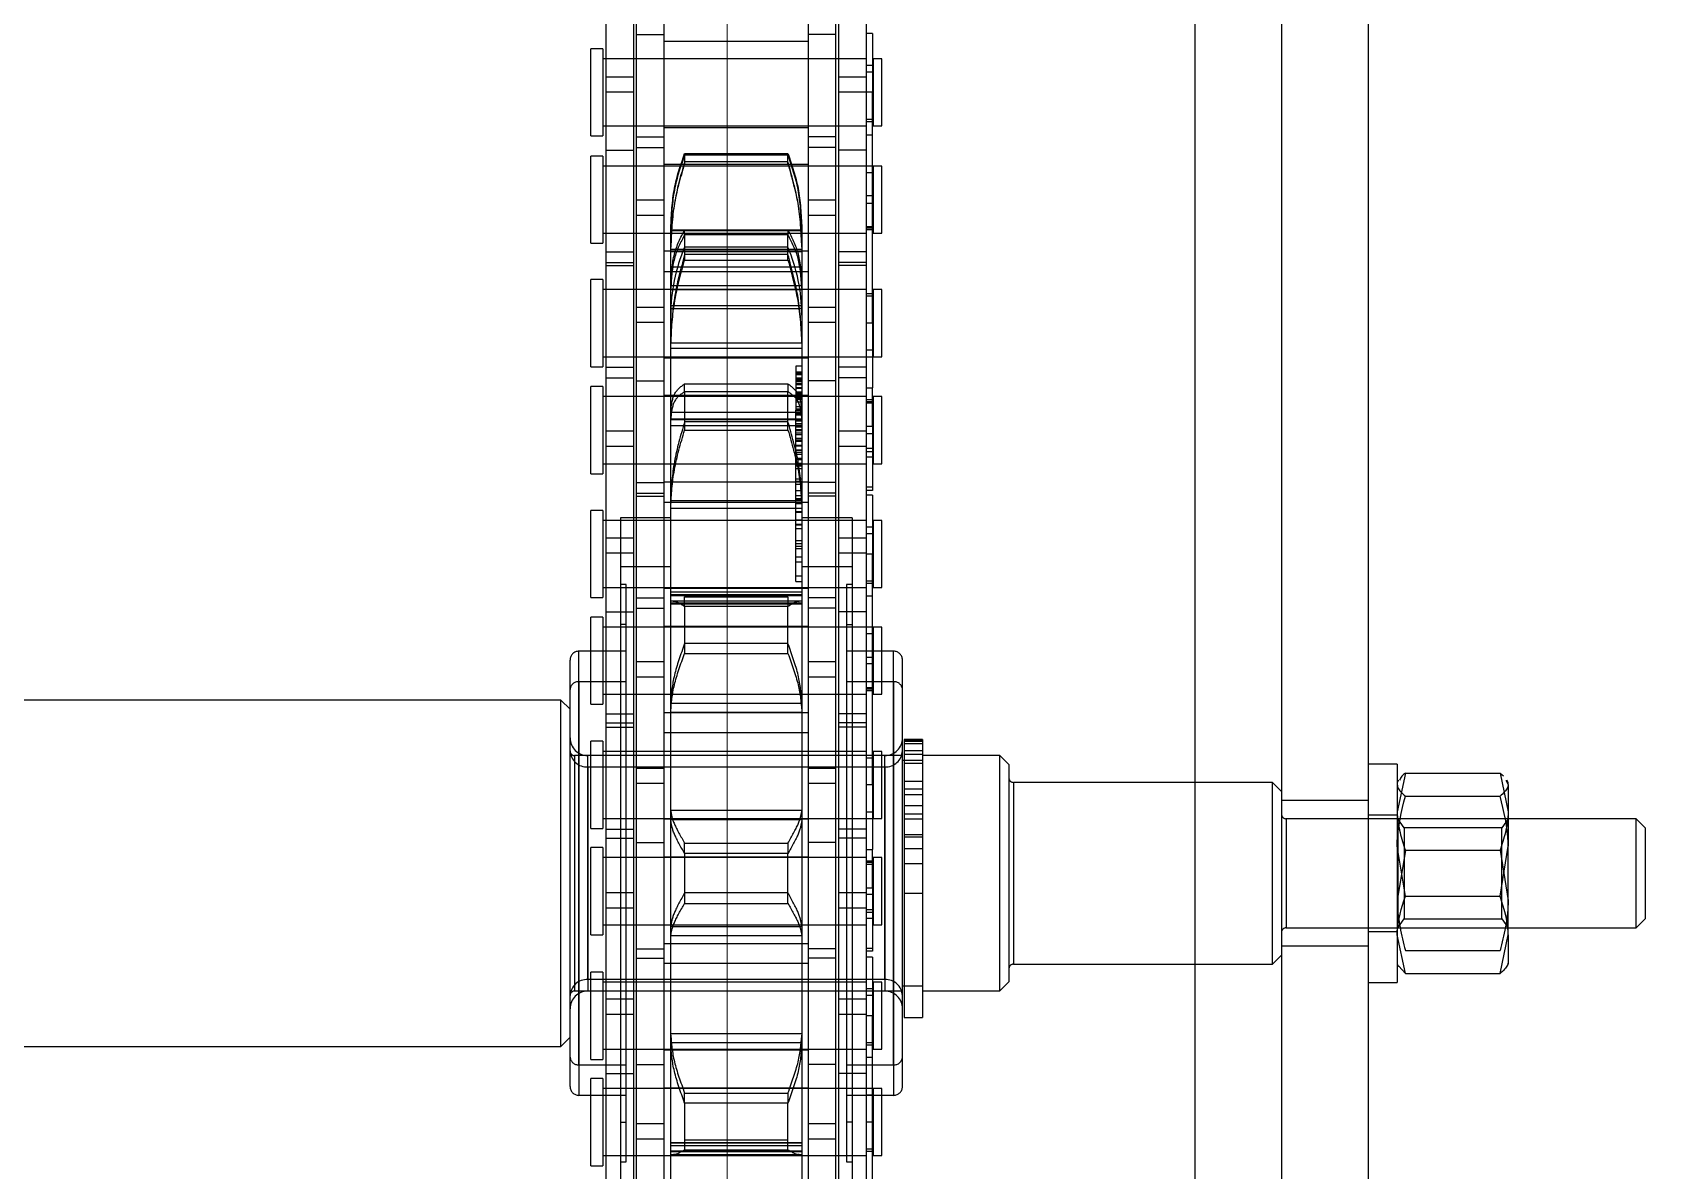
# Model space of a CAD drawing. Header units: metres. Extents: x 0 to 63075, y 0 to 44550.
# Drawn here: x 14531.3 to 14621.7, y 28583.2 to 28645.7 of the extents above; entities that cross this region are included whole.
import ezdxf

# ---------------------------------------------------------------- set-up
doc = ezdxf.new("R2010")
doc.units = ezdxf.units.M
doc.header["$LTSCALE"] = 75
for name, pattern in [('CENTER2', [28.575, 19.05, -3.175, 3.175, -3.175]), ('CENTERX2', [101.6, 63.5, -12.7, 12.7, -12.7]), ('HIDDEN2', [4.7625, 3.175, -1.5875])]:
    doc.linetypes.add(name, pattern=pattern)
for name, color, linetype in [('SC1', 7, 'CENTER2'), ('SDM', 7, 'Continuous'), ('SL1', 8, 'Continuous'), ('SL4', 4, 'Continuous'), ('ST1', 7, 'HIDDEN2')]:
    doc.layers.add(name, color=color, linetype=linetype)

# ---------------------------------------------------------------- blocks, each defined once
blk = doc.blocks.new('A$C29c634ac')
at = {"layer": 'SL1'}
for radius, start, end in [(1821.5, 111.633291, 68.366709), (1758, 110.233541, 69.766459), (1758, 110.234334, 69.765666), (1750, 110.330114, 69.669886)]:
    blk.add_arc((6310.008, 7583.117), radius, start, end, dxfattribs=at)
blk = doc.blocks.new('A$Ca53c419a')
at = {"layer": 'SL4'}
for p, q in [((3669.713, 215.76), (4459.475, 215.76)), ((4619.715, 206.235), (3669.713, 206.235)), ((4163.713, 206.235), (4163.713, 204.635)), ((4175.713, 204.635), (4175.713, 206.235)), ((4175.713, 204.635), (4163.713, 204.635)), ((4164.202, 204.188), (4166.325, 204.635)), ((4164.598, 204.543), (4164.202, 204.188)), ((4164.713, 204.635), (4164.588, 204.563)), ((4168.448, 204.188), (4171.203, 204.635)), ((4174.837, 204.563), (4174.713, 204.635)), ((4164.202, 204.188), (4164.202, 198.982)), ((4168.448, 204.188), (4168.448, 198.982)), ((4173.959, 204.188), (4173.959, 198.982)), ((4175.223, 204.188), (4175.223, 198.982)), ((4164.202, 198.982), (4166.325, 198.535)), ((4168.448, 198.982), (4171.203, 198.535)), ((4175.223, 198.982), (4175.064, 198.792)), ((4164.588, 198.607), (4164.713, 198.535)), ((4166.325, 198.535), (4164.717, 198.535)), ((4166.325, 198.535), (4171.203, 198.535)), ((4166.713, 198.535), (4166.713, 191.5)), ((4174.591, 198.535), (4171.203, 198.535)), ((4172.713, 191.5), (4172.713, 198.535)), ((4174.832, 198.666), (4174.591, 198.535)), ((4174.591, 198.535), (4174.713, 198.535)), ((4174.713, 198.535), (4174.837, 198.607)), ((4166.713, 191.5), (4167.213, 191)), ((4166.713, 191.5), (4172.3, 191.5)), ((4171.868, 191), (4167.213, 191)), ((4172.213, 191), (4171.868, 191)), ((4172.213, 191), (4172.713, 191.5)), ((4172.3, 191.5), (4172.713, 191.5))]:
    blk.add_line(p, q, dxfattribs=at)
for points, knots in [([(4166.325, 204.635), (4166.375, 204.635), (4167.092, 204.628), (4167.795, 204.4), (4168.448, 204.188)], [0, 0, 0, 0, 0.070201, 1, 1, 1, 1]), ([(4171.203, 204.635), (4171.269, 204.635), (4172.199, 204.628), (4173.111, 204.4), (4173.959, 204.188)], [0, 0, 0, 0, 0.070201, 1, 1, 1, 1]), ([(4174.591, 204.635), (4174.534, 204.628), (4174.32, 204.604), (4174.111, 204.364), (4173.959, 204.188)], [0, 0, 0, 0, 0.268634, 1, 1, 1, 1]), ([(4175.223, 204.188), (4175.17, 204.258), (4175.042, 204.428), (4174.909, 204.476), (4174.832, 204.504)], [0, 0, 0, 0, 0.413936, 1, 1, 1, 1]), ([(4164.834, 198.535), (4164.776, 198.542), (4164.562, 198.566), (4164.354, 198.806), (4164.202, 198.982)], [0, 0, 0, 0, 0.268634, 1, 1, 1, 1]), ([(4166.325, 198.535), (4166.375, 198.535), (4167.092, 198.542), (4167.795, 198.77), (4168.448, 198.982)], [0, 0, 0, 0, 0.070201, 1, 1, 1, 1]), ([(4171.203, 198.535), (4171.269, 198.535), (4172.199, 198.542), (4173.111, 198.77), (4173.959, 198.982)], [0, 0, 0, 0, 0.0702006, 1, 1, 1, 1]), ([(4174.591, 198.535), (4174.534, 198.542), (4174.32, 198.566), (4174.111, 198.806), (4173.959, 198.982)], [0, 0, 0, 0, 0.268634, 1, 1, 1, 1])]:
    blk.add_open_spline(points, degree=3, knots=knots, dxfattribs=at)
at = {"layer": 'ST1'}
for p, q in [((4160.188, 281.235), (4160.188, 250.645)), ((4179.238, 250.645), (4179.238, 281.235)), ((4160.188, 250.645), (4177.927, 250.645)), ((4160.188, 250.645), (4160.688, 250.145)), ((4177.927, 250.645), (4179.238, 250.645)), ((4178.738, 250.145), (4179.238, 250.645)), ((4180.247, 249.656), (4157.498, 249.656)), ((4157.498, 249.656), (4157.498, 247.056)), ((4157.986, 250.145), (4179.825, 250.145)), ((4159.178, 249.656), (4159.178, 247.056)), ((4159.178, 249.656), (4181.927, 249.656)), ((4163.238, 249.895), (4163.238, 231.855)), ((4176.18, 249.895), (4163.245, 249.895)), ((4176.188, 231.855), (4176.188, 249.895)), ((4179.825, 250.145), (4181.439, 250.145)), ((4180.247, 247.056), (4180.247, 249.656)), ((4181.928, 247.056), (4181.928, 249.656)), ((4153.628, 249), (4158.425, 249)), ((4153.628, 249), (4153.628, 248.342)), ((4158.425, 248.342), (4158.425, 249)), ((4159.476, 249), (4164.273, 249)), ((4159.476, 249), (4159.476, 248.342)), ((4163.238, 249.168), (4163.238, 232.832)), ((4175.561, 249.168), (4163.243, 249.168)), ((4163.864, 232.832), (4163.864, 249.168)), ((4163.864, 249.168), (4176.182, 249.168)), ((4164.273, 248.342), (4164.273, 249)), ((4166.328, 249), (4171.125, 249)), ((4166.328, 249), (4166.328, 248.342)), ((4171.125, 248.342), (4171.125, 249)), ((4172.176, 249), (4176.973, 249)), ((4172.176, 249), (4172.176, 248.342)), ((4175.561, 249.168), (4175.561, 232.832)), ((4176.188, 232.832), (4176.188, 249.168)), ((4176.973, 248.342), (4176.973, 249)), ((4179.013, 249), (4183.81, 249)), ((4179.013, 249), (4179.013, 248.342)), ((4183.81, 248.342), (4183.81, 249)), ((4184.876, 249), (4189.673, 249)), ((4184.876, 249), (4184.876, 248.342)), ((4189.673, 248.342), (4189.673, 249)), ((4191.691, 249), (4196.488, 249)), ((4191.691, 249), (4191.691, 248.342)), ((4196.488, 248.342), (4196.488, 249)), ((4197.576, 249), (4202.373, 249)), ((4197.576, 249), (4197.576, 248.342)), ((4202.373, 248.342), (4202.373, 249)), ((4204.369, 249), (4209.166, 249)), ((4204.369, 249), (4204.369, 248.342)), ((4209.166, 248.342), (4209.166, 249)), ((4210.276, 249), (4215.073, 249)), ((4210.276, 249), (4210.276, 248.342)), ((4215.073, 248.342), (4215.073, 249)), ((4152.35, 248.157), (4158.7, 248.157)), ((4158.425, 248.342), (4153.628, 248.342)), ((4154.182, 248.342), (4154.182, 233.843)), ((4154.182, 248.157), (4154.182, 246.637)), ((4157.872, 233.843), (4157.872, 248.342)), ((4157.872, 246.637), (4157.872, 248.157)), ((4158.7, 248.157), (4158.7, 246.637)), ((4158.7, 248.157), (4167.795, 248.157)), ((4164.273, 248.342), (4159.476, 248.342)), ((4160.03, 248.342), (4160.03, 233.843)), ((4160.03, 248.157), (4160.03, 246.637)), ((4161.947, 246.637), (4161.947, 248.157)), ((4162.807, 248.157), (4162.807, 246.637)), ((4163.72, 233.843), (4163.72, 248.342)), ((4163.72, 246.637), (4163.72, 248.157)), ((4166.331, 248.342), (4166.328, 248.342)), ((4171.125, 248.342), (4166.331, 248.342)), ((4166.882, 248.342), (4166.882, 233.843)), ((4166.882, 248.157), (4166.882, 246.637)), ((4167.795, 248.157), (4168.655, 248.157)), ((4167.795, 246.637), (4167.795, 248.157)), ((4168.655, 248.157), (4177.75, 248.157)), ((4168.655, 248.157), (4168.655, 246.637)), ((4170.572, 233.843), (4170.572, 248.342)), ((4170.572, 246.637), (4170.572, 248.157)), ((4171.653, 248.157), (4171.653, 246.637)), ((4172.143, 248.157), (4172.143, 246.637)), ((4176.973, 248.342), (4172.176, 248.342)), ((4172.73, 248.342), (4172.73, 233.843)), ((4172.73, 248.157), (4172.73, 246.637)), ((4176.42, 233.843), (4176.42, 248.342)), ((4176.42, 246.637), (4176.42, 248.157)), ((4177.75, 248.157), (4177.75, 246.637)), ((4177.75, 248.157), (4184.1, 248.157)), ((4177.995, 248.157), (4177.995, 246.637)), ((4178.485, 248.157), (4178.485, 246.637)), ((4179.016, 248.342), (4179.013, 248.342)), ((4183.81, 248.342), (4179.016, 248.342)), ((4179.566, 248.342), (4179.566, 233.843)), ((4179.566, 248.157), (4179.566, 246.637)), ((4183.256, 233.843), (4183.256, 248.342)), ((4183.256, 246.637), (4183.256, 248.157)), ((4184.1, 248.157), (4184.1, 246.637)), ((4184.1, 248.157), (4193.195, 248.157)), ((4189.673, 248.342), (4184.876, 248.342)), ((4185.43, 248.342), (4185.43, 233.843)), ((4185.43, 248.157), (4185.43, 246.637)), ((4187.331, 246.637), (4187.331, 248.157)), ((4188.17, 248.157), (4188.17, 246.637)), ((4189.12, 233.843), (4189.12, 248.342)), ((4189.12, 246.637), (4189.12, 248.157)), ((4191.695, 248.342), (4191.691, 248.342)), ((4196.488, 248.342), (4191.695, 248.342)), ((4192.245, 248.342), (4192.245, 233.843)), ((4192.245, 248.157), (4192.245, 246.637)), ((4193.195, 248.157), (4194.055, 248.157)), ((4193.195, 246.637), (4193.195, 248.157)), ((4194.055, 248.157), (4203.15, 248.157)), ((4194.055, 248.157), (4194.055, 246.637)), ((4195.935, 233.843), (4195.935, 248.342)), ((4195.935, 246.637), (4195.935, 248.157)), ((4196.967, 248.157), (4196.967, 246.637)), ((4197.551, 248.157), (4197.551, 246.637)), ((4202.373, 248.342), (4197.576, 248.342)), ((4198.13, 248.342), (4198.13, 233.843)), ((4198.13, 248.157), (4198.13, 246.637)), ((4201.82, 233.843), (4201.82, 248.342)), ((4201.82, 246.637), (4201.82, 248.157)), ((4203.15, 248.157), (4203.15, 246.637)), ((4203.15, 248.157), (4209.5, 248.157)), ((4203.306, 248.157), (4203.306, 246.637)), ((4203.89, 248.157), (4203.89, 246.637)), ((4204.374, 248.342), (4204.369, 248.342)), ((4209.166, 248.342), (4204.374, 248.342)), ((4204.923, 248.342), (4204.923, 233.843)), ((4204.923, 248.157), (4204.923, 246.637)), ((4208.613, 233.843), (4208.613, 248.342)), ((4208.613, 246.637), (4208.613, 248.157)), ((4209.5, 248.157), (4209.5, 246.637)), ((4209.5, 248.157), (4218.595, 248.157)), ((4215.073, 248.342), (4210.276, 248.342)), ((4210.83, 248.342), (4210.83, 233.843)), ((4210.83, 248.157), (4210.83, 246.637)), ((4212.688, 246.637), (4212.688, 248.157)), ((4213.526, 248.157), (4213.526, 246.637)), ((4214.52, 233.843), (4214.52, 248.342)), ((4214.52, 246.637), (4214.52, 248.157)), ((4186.567, 247.375), (4150.169, 247.375)), ((4153.833, 247.375), (4153.833, 247.056)), ((4153.833, 247.056), (4183.407, 247.056)), ((4156.018, 247.375), (4156.018, 247.056)), ((4183.407, 247.056), (4183.407, 247.375)), ((4183.407, 247.056), (4185.592, 247.056)), ((4185.592, 247.056), (4185.592, 247.375)), ((4186.567, 244.605), (4186.567, 247.375)), ((4189.257, 247.375), (4186.567, 247.375)), ((4189.257, 244.605), (4189.257, 247.375)), ((4146, 246.485), (4155.095, 246.485)), ((4152.35, 246.637), (4158.7, 246.637)), ((4154.182, 246.485), (4154.182, 244.965)), ((4155.095, 246.485), (4155.955, 246.485)), ((4155.095, 244.965), (4155.095, 246.485)), ((4155.955, 246.485), (4165.05, 246.485)), ((4155.955, 246.485), (4155.955, 244.965)), ((4157.872, 244.965), (4157.872, 246.485)), ((4158.7, 246.637), (4167.795, 246.637)), ((4159.202, 246.485), (4159.202, 244.965)), ((4160.03, 246.485), (4160.03, 244.965)), ((4163.72, 244.965), (4163.72, 246.485)), ((4165.05, 246.485), (4165.05, 244.965)), ((4165.05, 246.485), (4171.4, 246.485)), ((4165.552, 246.485), (4165.552, 244.965)), ((4166.882, 246.485), (4166.882, 244.965)), ((4167.795, 246.637), (4168.655, 246.637)), ((4168.655, 246.637), (4177.75, 246.637)), ((4170.572, 244.965), (4170.572, 246.485)), ((4171.4, 246.485), (4171.4, 244.965)), ((4171.4, 246.485), (4180.495, 246.485)), ((4172.73, 246.485), (4172.73, 244.965)), ((4174.647, 244.965), (4174.647, 246.485)), ((4175.491, 246.485), (4175.491, 244.965)), ((4176.42, 244.965), (4176.42, 246.485)), ((4177.75, 246.637), (4184.1, 246.637)), ((4179.566, 246.485), (4179.566, 244.965)), ((4180.495, 246.485), (4181.355, 246.485)), ((4180.495, 244.965), (4180.495, 246.485)), ((4181.355, 246.485), (4190.45, 246.485)), ((4181.355, 246.485), (4181.355, 244.965)), ((4183.256, 244.965), (4183.256, 246.485)), ((4184.1, 246.637), (4193.195, 246.637)), ((4184.289, 246.485), (4184.289, 244.965)), ((4184.873, 246.485), (4184.873, 244.965)), ((4185.43, 246.485), (4185.43, 244.965)), ((4189.12, 244.965), (4189.12, 246.485)), ((4190.45, 246.485), (4190.45, 244.965)), ((4190.45, 246.485), (4196.8, 246.485)), ((4190.628, 246.485), (4190.628, 244.965)), ((4191.212, 246.485), (4191.212, 244.965)), ((4192.245, 246.485), (4192.245, 244.965)), ((4193.195, 246.637), (4194.055, 246.637)), ((4194.055, 246.637), (4203.15, 246.637)), ((4195.935, 244.965), (4195.935, 246.485)), ((4196.8, 246.485), (4196.8, 244.965)), ((4196.8, 246.485), (4205.895, 246.485)), ((4198.13, 246.485), (4198.13, 244.965)), ((4200.01, 244.965), (4200.01, 246.485)), ((4200.848, 246.485), (4200.848, 244.965)), ((4201.82, 244.965), (4201.82, 246.485)), ((4203.15, 246.637), (4209.5, 246.637)), ((4204.923, 246.485), (4204.923, 244.965)), ((4205.895, 246.485), (4206.755, 246.485)), ((4205.895, 244.965), (4205.895, 246.485)), ((4206.755, 246.485), (4215.85, 246.485)), ((4206.755, 246.485), (4206.755, 244.965)), ((4208.613, 244.965), (4208.613, 246.485)), ((4209.5, 246.637), (4218.595, 246.637)), ((4209.645, 246.485), (4209.645, 244.965)), ((4210.23, 246.485), (4210.23, 244.965)), ((4210.83, 246.485), (4210.83, 244.965)), ((4214.52, 244.965), (4214.52, 246.485)), ((4215.85, 246.485), (4215.85, 244.965)), ((4215.85, 246.485), (4222.2, 246.485)), ((4146, 244.965), (4155.095, 244.965)), ((4154.182, 244.965), (4154.182, 237.035)), ((4155.095, 244.965), (4155.955, 244.965)), ((4155.955, 244.965), (4165.05, 244.965)), ((4157.872, 237.035), (4157.872, 244.965)), ((4157.915, 244.965), (4157.915, 237.035)), ((4159.987, 237.035), (4159.987, 244.965)), ((4160.03, 244.965), (4160.03, 237.035)), ((4163.72, 237.035), (4163.72, 244.965)), ((4164.767, 244.965), (4164.767, 237.035)), ((4165.05, 244.965), (4171.4, 244.965)), ((4165.835, 237.035), (4165.835, 244.965)), ((4166.882, 244.965), (4166.882, 237.035)), ((4170.572, 237.035), (4170.572, 244.965)), ((4170.615, 244.965), (4170.615, 237.035)), ((4171.4, 244.965), (4180.495, 244.965)), ((4172.687, 237.035), (4172.687, 244.965)), ((4172.73, 244.965), (4172.73, 237.035)), ((4176.42, 237.035), (4176.42, 244.965)), ((4177.451, 244.965), (4177.451, 237.035)), ((4178.535, 237.035), (4178.535, 244.965)), ((4179.566, 244.965), (4179.566, 237.035)), ((4180.495, 244.965), (4181.355, 244.965)), ((4181.355, 244.965), (4190.45, 244.965)), ((4183.256, 237.035), (4183.256, 244.965)), ((4183.315, 244.965), (4183.315, 237.035)), ((4185.371, 237.035), (4185.371, 244.965)), ((4185.43, 244.965), (4185.43, 237.035)), ((4189.12, 237.035), (4189.12, 244.965)), ((4190.13, 244.965), (4190.13, 237.035)), ((4190.45, 244.965), (4196.8, 244.965)), ((4191.235, 237.035), (4191.235, 244.965)), ((4192.245, 244.965), (4192.245, 237.035)), ((4195.935, 237.035), (4195.935, 244.965)), ((4196.015, 244.965), (4196.015, 237.035)), ((4196.8, 244.965), (4205.895, 244.965)), ((4198.05, 237.035), (4198.05, 244.965)), ((4198.13, 244.965), (4198.13, 237.035)), ((4201.82, 237.035), (4201.82, 244.965)), ((4202.808, 244.965), (4202.808, 237.035)), ((4203.935, 237.035), (4203.935, 244.965)), ((4204.923, 244.965), (4204.923, 237.035)), ((4205.895, 244.965), (4206.755, 244.965)), ((4206.755, 244.965), (4215.85, 244.965)), ((4208.613, 237.035), (4208.613, 244.965)), ((4208.715, 244.965), (4208.715, 237.035)), ((4210.728, 237.035), (4210.728, 244.965)), ((4210.83, 244.965), (4210.83, 237.035)), ((4214.52, 237.035), (4214.52, 244.965)), ((4215.486, 244.965), (4215.486, 237.035)), ((4215.85, 244.965), (4222.2, 244.965)), ((4149.232, 244.605), (4154.375, 244.605)), ((4154.246, 244.608), (4154.246, 237.393)), ((4154.375, 244.605), (4160.307, 244.605)), ((4154.392, 237.395), (4154.392, 244.605)), ((4154.423, 237.395), (4154.423, 244.605)), ((4154.74, 244.608), (4154.74, 237.393)), ((4154.857, 237.395), (4154.857, 244.605)), ((4154.882, 237.395), (4154.882, 244.605)), ((4160.307, 244.605), (4160.378, 244.605)), ((4160.378, 237.395), (4160.378, 244.605)), ((4160.378, 244.605), (4166.263, 244.605)), ((4160.875, 237.395), (4160.875, 244.605)), ((4166.263, 237.395), (4166.263, 244.605)), ((4166.263, 244.605), (4166.291, 244.605)), ((4166.291, 244.605), (4172.621, 244.605)), ((4166.775, 237.395), (4166.775, 244.605)), ((4172.621, 244.605), (4172.65, 244.605)), ((4172.65, 237.395), (4172.65, 244.605)), ((4172.65, 244.605), (4178.55, 244.605)), ((4173.162, 237.395), (4173.162, 244.605)), ((4178.55, 237.395), (4178.55, 244.605)), ((4178.55, 244.605), (4178.619, 244.605)), ((4178.619, 244.605), (4184.583, 244.605)), ((4179.047, 237.395), (4179.047, 244.605)), ((4184.543, 244.605), (4184.543, 237.395)), ((4184.568, 237.395), (4184.568, 244.605)), ((4184.583, 244.605), (4189.771, 244.605)), ((4184.685, 237.393), (4184.685, 244.608)), ((4185.002, 244.605), (4185.002, 237.395)), ((4185.033, 237.395), (4185.033, 244.605)), ((4185.179, 237.393), (4185.179, 244.608)), ((4189.771, 237.395), (4189.771, 244.605)), ((4189.771, 244.605), (4189.874, 244.605)), ((4189.874, 244.605), (4194.752, 244.605)), ((4190.193, 237.395), (4190.193, 244.605)), ((4194.338, 244.605), (4194.338, 237.395)), ((4194.679, 244.605), (4194.679, 237.395)), ((4194.693, 237.395), (4194.693, 244.605)), ((4194.752, 244.605), (4198.573, 244.605)), ((4195.056, 237.395), (4195.056, 244.605)), ((4198.573, 237.395), (4198.573, 244.605)), ((4198.573, 244.605), (4198.696, 244.605)), ((4198.696, 244.605), (4200.42, 244.605)), ((4198.868, 237.395), (4198.868, 244.605)), ((4200.42, 244.605), (4201.9, 244.605)), ((4200.773, 244.605), (4200.773, 237.395)), ((4200.954, 244.605), (4200.954, 237.395)), ((4201.806, 237.395), (4201.806, 244.605)), ((4201.9, 244.605), (4203.893, 244.605)), ((4202.022, 237.395), (4202.022, 244.605)), ((4203.07, 244.605), (4203.07, 237.395)), ((4203.893, 237.395), (4203.893, 244.605)), ((4203.893, 244.605), (4204.023, 244.605)), ((4204.023, 244.605), (4205.167, 244.605)), ((4204.028, 237.395), (4204.028, 244.605)), ((4205.048, 237.395), (4205.048, 244.605)), ((4205.091, 237.395), (4205.091, 244.605)), ((4205.091, 244.605), (4205.211, 244.605)), ((4157.074, 243.843), (4154.504, 243.843)), ((4154.504, 243.843), (4154.504, 238.157)), ((4155.04, 238.157), (4155.04, 243.843)), ((4157.074, 238.157), (4157.074, 243.843)), ((4157.074, 243.843), (4157.624, 243.843)), ((4157.624, 243.843), (4157.624, 238.157)), ((4170.795, 243.843), (4168.052, 243.843)), ((4168.052, 243.843), (4168.052, 238.157)), ((4168.63, 238.157), (4168.63, 243.843)), ((4170.795, 238.157), (4170.795, 243.843)), ((4170.795, 243.843), (4171.373, 243.843)), ((4171.373, 243.843), (4171.373, 238.157)), ((4184.385, 243.843), (4181.801, 243.843)), ((4181.801, 243.843), (4181.801, 238.157)), ((4182.351, 238.157), (4182.351, 243.843)), ((4184.385, 238.157), (4184.385, 243.843)), ((4184.385, 243.843), (4184.921, 243.843)), ((4184.921, 243.843), (4184.921, 238.157)), ((4196.205, 243.843), (4194.091, 243.843)), ((4194.091, 243.843), (4194.091, 238.157)), ((4194.547, 238.157), (4194.547, 243.843)), ((4196.205, 238.157), (4196.205, 243.843)), ((4196.205, 243.843), (4196.635, 243.843)), ((4196.635, 243.843), (4196.635, 238.157)), ((4204.156, 243.843), (4203.441, 243.843)), ((4203.441, 243.843), (4203.441, 238.157)), ((4203.748, 238.157), (4203.748, 243.843)), ((4204.156, 238.157), (4204.156, 243.843)), ((4204.83, 243.843), (4204.156, 243.843)), ((4204.83, 238.157), (4204.83, 243.843)), ((4204.83, 243.843), (4205.102, 243.843)), ((4205.102, 243.843), (4205.102, 238.157)), ((4208.723, 243.843), (4208.723, 238.157)), ((4209.219, 243.843), (4208.723, 243.843)), ((4208.843, 238.157), (4208.843, 243.843)), ((4209.219, 238.157), (4209.219, 243.843)), ((4209.3, 243.843), (4209.3, 238.157)), ((4154.504, 238.157), (4157.074, 238.157)), ((4157.624, 238.157), (4157.074, 238.157)), ((4168.052, 238.157), (4170.795, 238.157)), ((4171.373, 238.157), (4170.795, 238.157)), ((4181.801, 238.157), (4184.385, 238.157)), ((4184.921, 238.157), (4184.385, 238.157)), ((4185.766, 237.73), (4186.839, 237.73)), ((4185.766, 237.73), (4185.766, 237.395)), ((4186.067, 237.73), (4186.067, 237.395)), ((4186.839, 237.73), (4187.112, 237.73)), ((4186.839, 237.73), (4186.839, 237.395)), ((4187.112, 237.73), (4189.16, 237.73)), ((4187.112, 237.73), (4187.112, 237.395)), ((4187.585, 237.73), (4187.585, 237.395)), ((4187.714, 237.73), (4187.714, 237.395)), ((4187.856, 237.73), (4187.856, 237.395)), ((4188.015, 237.73), (4188.015, 237.395)), ((4188.686, 237.73), (4188.686, 237.395)), ((4188.888, 237.73), (4188.888, 237.395)), ((4188.919, 237.73), (4188.919, 237.395)), ((4189.16, 237.73), (4189.16, 237.395)), ((4189.16, 237.73), (4190.052, 237.73)), ((4189.583, 237.73), (4189.583, 237.395)), ((4189.608, 237.73), (4189.608, 237.395)), ((4190.052, 237.73), (4190.323, 237.73)), ((4190.052, 237.73), (4190.052, 237.395)), ((4190.272, 237.73), (4190.272, 237.395)), ((4190.318, 237.73), (4190.318, 237.395)), ((4190.323, 237.73), (4190.323, 237.395)), ((4190.323, 237.73), (4191.408, 237.73)), ((4190.503, 237.73), (4190.503, 237.395)), ((4190.768, 237.73), (4190.768, 237.395)), ((4191.112, 237.73), (4191.112, 237.395)), ((4191.288, 237.73), (4191.288, 237.395)), ((4191.408, 237.73), (4191.642, 237.73)), ((4191.408, 237.73), (4191.408, 237.395)), ((4191.642, 237.73), (4192.995, 237.73)), ((4191.974, 237.73), (4191.974, 237.395)), ((4192.12, 237.73), (4192.12, 237.395)), ((4192.193, 237.73), (4192.193, 237.395)), ((4192.273, 237.73), (4192.273, 237.395)), ((4192.481, 237.73), (4192.481, 237.395)), ((4192.54, 237.73), (4192.54, 237.395)), ((4192.762, 237.73), (4192.762, 237.395)), ((4192.869, 237.73), (4192.869, 237.395)), ((4192.995, 237.73), (4192.995, 237.395)), ((4192.995, 237.73), (4193.225, 237.73)), ((4192.998, 237.73), (4192.998, 237.395)), ((4193.225, 237.73), (4193.225, 237.395)), ((4193.225, 237.73), (4194.116, 237.73)), ((4193.263, 237.73), (4193.263, 237.395)), ((4193.479, 237.73), (4193.479, 237.395)), ((4193.554, 237.73), (4193.554, 237.395)), ((4193.652, 237.73), (4193.652, 237.395)), ((4193.855, 237.73), (4193.855, 237.395)), ((4193.94, 237.73), (4193.94, 237.395)), ((4194.062, 237.73), (4194.062, 237.395)), ((4194.091, 238.157), (4196.205, 238.157)), ((4194.116, 237.73), (4194.292, 237.73)), ((4194.116, 237.73), (4194.116, 237.395)), ((4194.263, 237.73), (4194.263, 237.395)), ((4194.292, 237.73), (4194.292, 237.395)), ((4194.292, 237.73), (4194.978, 237.73)), ((4194.431, 237.73), (4194.431, 237.395)), ((4194.451, 237.73), (4194.451, 237.395)), ((4194.598, 237.73), (4194.598, 237.395)), ((4194.716, 237.73), (4194.716, 237.395)), ((4194.926, 237.73), (4194.926, 237.395)), ((4194.955, 237.73), (4194.955, 237.395)), ((4194.978, 237.73), (4194.978, 237.395)), ((4194.978, 237.73), (4195.197, 237.73)), ((4194.984, 237.73), (4194.984, 237.395)), ((4195.019, 237.73), (4195.019, 237.395)), ((4195.089, 237.73), (4195.089, 237.395)), ((4195.105, 237.73), (4195.105, 237.395)), ((4195.197, 237.73), (4195.197, 237.395)), ((4195.653, 237.73), (4195.197, 237.73)), ((4195.259, 237.73), (4195.259, 237.395)), ((4195.391, 237.73), (4195.391, 237.395)), ((4196.435, 237.73), (4195.653, 237.73)), ((4195.653, 237.73), (4195.653, 237.395)), ((4195.794, 237.73), (4195.794, 237.395)), ((4195.818, 237.73), (4195.818, 237.395)), ((4195.894, 237.73), (4195.894, 237.395)), ((4196.046, 237.73), (4196.046, 237.395)), ((4196.104, 237.73), (4196.104, 237.395)), ((4196.143, 237.73), (4196.143, 237.395)), ((4196.635, 238.157), (4196.205, 238.157)), ((4196.205, 237.73), (4196.205, 237.395)), ((4196.405, 237.73), (4196.405, 237.395)), ((4196.414, 237.73), (4196.414, 237.395)), ((4196.433, 237.73), (4196.433, 237.395)), ((4196.435, 237.73), (4196.435, 237.395)), ((4196.765, 237.73), (4196.435, 237.73)), ((4196.442, 237.73), (4196.442, 237.395)), ((4196.593, 237.73), (4196.593, 237.395)), ((4196.614, 237.395), (4196.614, 237.73)), ((4196.632, 237.73), (4196.632, 237.395)), ((4196.633, 237.395), (4196.633, 237.73)), ((4196.854, 237.73), (4196.765, 237.73)), ((4196.765, 237.73), (4196.765, 237.395)), ((4196.783, 237.395), (4196.783, 237.73)), ((4196.854, 237.73), (4196.854, 237.395)), ((4197.151, 237.73), (4196.854, 237.73)), ((4196.875, 237.73), (4196.875, 237.395)), ((4196.94, 237.73), (4196.94, 237.395)), ((4196.946, 237.395), (4196.946, 237.73)), ((4197.151, 237.73), (4197.151, 237.395)), ((4197.226, 237.73), (4197.151, 237.73)), ((4197.226, 237.73), (4197.226, 237.395)), ((4197.61, 237.73), (4197.226, 237.73)), ((4197.275, 237.395), (4197.275, 237.73)), ((4197.61, 237.395), (4197.61, 237.73)), ((4203.441, 238.157), (4204.156, 238.157)), ((4204.156, 238.157), (4204.83, 238.157)), ((4205.102, 238.157), (4204.83, 238.157)), ((4208.723, 238.157), (4209.219, 238.157)), ((4146, 237.035), (4155.095, 237.035)), ((4154.375, 237.395), (4149.232, 237.395)), ((4154.182, 237.035), (4154.182, 235.515)), ((4160.307, 237.395), (4154.375, 237.395)), ((4155.095, 237.035), (4155.955, 237.035)), ((4155.095, 235.515), (4155.095, 237.035)), ((4155.955, 237.035), (4165.05, 237.035)), ((4155.955, 237.035), (4155.955, 235.515)), ((4157.872, 235.515), (4157.872, 237.035)), ((4159.202, 235.515), (4159.202, 237.035)), ((4160.03, 237.035), (4160.03, 235.515)), ((4160.378, 237.395), (4160.307, 237.395)), ((4166.263, 237.395), (4160.378, 237.395)), ((4163.72, 235.515), (4163.72, 237.035)), ((4165.05, 235.515), (4165.05, 237.035)), ((4165.05, 237.035), (4171.4, 237.035)), ((4165.552, 235.515), (4165.552, 237.035)), ((4166.291, 237.395), (4166.263, 237.395)), ((4172.621, 237.395), (4166.291, 237.395)), ((4166.882, 237.035), (4166.882, 235.515)), ((4170.572, 235.515), (4170.572, 237.035)), ((4171.4, 235.515), (4171.4, 237.035)), ((4171.4, 237.035), (4180.495, 237.035)), ((4172.65, 237.395), (4172.621, 237.395)), ((4178.55, 237.395), (4172.65, 237.395)), ((4172.73, 237.035), (4172.73, 235.515)), ((4174.647, 235.515), (4174.647, 237.035)), ((4175.491, 237.035), (4175.491, 235.515)), ((4176.42, 235.515), (4176.42, 237.035)), ((4178.619, 237.395), (4178.55, 237.395)), ((4184.583, 237.395), (4178.619, 237.395)), ((4179.566, 237.035), (4179.566, 235.515)), ((4180.495, 237.035), (4181.355, 237.035)), ((4180.495, 235.515), (4180.495, 237.035)), ((4181.355, 237.035), (4190.45, 237.035)), ((4181.355, 237.035), (4181.355, 235.515)), ((4183.256, 235.515), (4183.256, 237.035)), ((4184.289, 235.515), (4184.289, 237.035)), ((4189.771, 237.395), (4184.583, 237.395)), ((4184.873, 235.515), (4184.873, 237.035)), ((4185.43, 237.035), (4185.43, 235.515)), ((4186.567, 234.625), (4186.567, 237.395)), ((4189.12, 235.515), (4189.12, 237.035)), ((4189.257, 234.625), (4189.257, 237.395)), ((4189.874, 237.395), (4189.771, 237.395)), ((4194.752, 237.395), (4189.874, 237.395)), ((4190.45, 235.515), (4190.45, 237.035)), ((4190.45, 237.035), (4196.8, 237.035)), ((4190.628, 235.515), (4190.628, 237.035)), ((4191.212, 235.515), (4191.212, 237.035)), ((4192.245, 237.035), (4192.245, 235.515)), ((4198.573, 237.395), (4194.752, 237.395)), ((4195.935, 235.515), (4195.935, 237.035)), ((4196.8, 235.515), (4196.8, 237.035)), ((4196.8, 237.035), (4205.895, 237.035)), ((4198.13, 237.035), (4198.13, 235.515)), ((4198.696, 237.395), (4198.573, 237.395)), ((4200.42, 237.395), (4198.696, 237.395)), ((4200.01, 235.515), (4200.01, 237.035)), ((4201.9, 237.395), (4200.42, 237.395)), ((4200.848, 237.035), (4200.848, 235.515)), ((4201.82, 235.515), (4201.82, 237.035)), ((4203.893, 237.395), (4201.9, 237.395)), ((4204.023, 237.395), (4203.893, 237.395)), ((4205.167, 237.395), (4204.023, 237.395)), ((4204.923, 237.035), (4204.923, 235.515)), ((4205.211, 237.395), (4205.091, 237.395)), ((4205.895, 237.035), (4206.755, 237.035)), ((4205.895, 235.515), (4205.895, 237.035)), ((4206.755, 237.035), (4215.85, 237.035)), ((4206.755, 237.035), (4206.755, 235.515)), ((4208.613, 235.515), (4208.613, 237.035)), ((4209.645, 235.515), (4209.645, 237.035)), ((4210.23, 235.515), (4210.23, 237.035)), ((4210.83, 237.035), (4210.83, 235.515)), ((4214.52, 235.515), (4214.52, 237.035)), ((4215.85, 235.515), (4215.85, 237.035)), ((4215.85, 237.035), (4222.2, 237.035)), ((4146, 235.515), (4155.095, 235.515)), ((4152.35, 235.363), (4158.7, 235.363)), ((4183.407, 234.944), (4153.833, 234.944)), ((4153.833, 234.944), (4153.833, 234.625)), ((4154.182, 235.363), (4154.182, 233.843)), ((4155.095, 235.515), (4155.955, 235.515)), ((4155.955, 235.515), (4165.05, 235.515)), ((4156.018, 234.625), (4156.018, 234.944)), ((4157.498, 234.944), (4157.498, 232.344)), ((4157.872, 233.511), (4157.872, 235.363)), ((4158.7, 233.843), (4158.7, 235.363)), ((4158.7, 235.363), (4167.795, 235.363)), ((4159.178, 234.944), (4159.178, 232.344)), ((4160.03, 235.363), (4160.03, 233.843)), ((4161.947, 233.843), (4161.947, 235.363)), ((4162.807, 235.363), (4162.807, 233.843)), ((4163.72, 233.843), (4163.72, 235.363)), ((4165.05, 235.515), (4171.4, 235.515)), ((4166.882, 235.363), (4166.882, 233.843)), ((4167.795, 235.363), (4168.655, 235.363)), ((4167.795, 233.843), (4167.795, 235.363)), ((4168.655, 235.363), (4177.75, 235.363)), ((4168.655, 235.363), (4168.655, 233.843)), ((4170.572, 233.843), (4170.572, 235.363)), ((4171.4, 235.515), (4180.495, 235.515)), ((4171.653, 233.843), (4171.653, 235.363)), ((4172.143, 233.843), (4172.143, 235.363)), ((4172.73, 235.363), (4172.73, 233.511)), ((4176.42, 233.843), (4176.42, 235.363)), ((4177.75, 233.843), (4177.75, 235.363)), ((4177.75, 235.363), (4184.1, 235.363)), ((4177.995, 233.843), (4177.995, 235.363)), ((4178.485, 233.843), (4178.485, 235.363)), ((4179.566, 235.363), (4179.566, 233.843)), ((4180.247, 232.344), (4180.247, 234.944)), ((4180.495, 235.515), (4181.355, 235.515)), ((4181.355, 235.515), (4190.45, 235.515)), ((4181.928, 232.344), (4181.928, 234.944)), ((4183.256, 233.511), (4183.256, 235.363)), ((4183.407, 234.944), (4183.407, 234.625)), ((4185.592, 234.944), (4183.407, 234.944)), ((4184.1, 233.843), (4184.1, 235.363)), ((4184.1, 235.363), (4193.195, 235.363)), ((4185.43, 235.363), (4185.43, 233.843)), ((4185.592, 234.625), (4185.592, 234.944)), ((4187.331, 233.843), (4187.331, 235.363)), ((4188.17, 235.363), (4188.17, 233.843)), ((4189.12, 233.843), (4189.12, 235.363)), ((4190.45, 235.515), (4196.8, 235.515)), ((4192.245, 235.363), (4192.245, 233.843)), ((4193.195, 235.363), (4194.055, 235.363)), ((4193.195, 233.843), (4193.195, 235.363)), ((4194.055, 235.363), (4203.15, 235.363)), ((4194.055, 235.363), (4194.055, 233.843)), ((4195.935, 233.843), (4195.935, 235.363)), ((4196.8, 235.515), (4205.895, 235.515)), ((4196.967, 233.843), (4196.967, 235.363)), ((4197.551, 233.843), (4197.551, 235.363)), ((4198.13, 235.363), (4198.13, 233.511)), ((4201.82, 233.843), (4201.82, 235.363)), ((4203.15, 233.843), (4203.15, 235.363)), ((4203.15, 235.363), (4209.5, 235.363)), ((4203.306, 233.843), (4203.306, 235.363)), ((4203.89, 233.843), (4203.89, 235.363)), ((4204.923, 235.363), (4204.923, 233.843)), ((4205.895, 235.515), (4206.755, 235.515)), ((4206.755, 235.515), (4215.85, 235.515)), ((4208.613, 233.511), (4208.613, 235.363)), ((4209.5, 233.843), (4209.5, 235.363)), ((4209.5, 235.363), (4218.595, 235.363)), ((4210.83, 235.363), (4210.83, 233.843)), ((4212.688, 233.843), (4212.688, 235.363)), ((4213.526, 235.363), (4213.526, 233.843)), ((4214.52, 233.843), (4214.52, 235.363)), ((4215.85, 235.515), (4222.2, 235.515)), ((4186.567, 234.625), (4150.169, 234.625)), ((4189.257, 234.625), (4186.567, 234.625)), ((4149.175, 233.511), (4161.875, 233.511)), ((4152.35, 233.843), (4158.7, 233.843)), ((4157.872, 233.474), (4154.182, 233.474)), ((4154.182, 233.474), (4154.182, 233)), ((4154.408, 233.511), (4154.408, 233.843)), ((4154.551, 233.843), (4154.551, 233.474)), ((4156.027, 233.511), (4156.027, 233.843)), ((4157.503, 233.474), (4157.503, 233.843)), ((4157.872, 233), (4157.872, 233.474)), ((4158.7, 233.843), (4167.795, 233.843)), ((4159.579, 233.511), (4159.579, 233.843)), ((4163.72, 233.474), (4160.03, 233.474)), ((4160.03, 233.474), (4160.03, 233)), ((4160.256, 233.511), (4160.256, 233.843)), ((4160.399, 233.843), (4160.399, 233.474)), ((4161.875, 233.511), (4161.875, 233.843)), ((4165.106, 233.511), (4161.875, 233.511)), ((4162.982, 233.511), (4162.982, 233.843)), ((4163.351, 233.474), (4163.351, 233.843)), ((4163.72, 233), (4163.72, 233.474)), ((4165.106, 233.511), (4165.106, 233.843)), ((4165.427, 233.511), (4165.427, 233.843)), ((4165.572, 233.511), (4165.427, 233.511)), ((4165.572, 233.511), (4165.572, 233.843)), ((4168.901, 233.511), (4165.572, 233.511)), ((4170.572, 233.474), (4166.882, 233.474)), ((4166.882, 233.474), (4166.882, 233)), ((4167.251, 233.843), (4167.251, 233.474)), ((4167.549, 233.511), (4167.549, 233.843)), ((4167.693, 233.511), (4167.693, 233.843)), ((4167.795, 233.843), (4168.655, 233.843)), ((4168.553, 233.511), (4168.553, 233.843)), ((4168.655, 233.843), (4177.75, 233.843)), ((4168.901, 233.511), (4168.901, 233.843)), ((4168.901, 233.511), (4171.023, 233.511)), ((4170.203, 233.474), (4170.203, 233.843)), ((4170.3, 233.511), (4170.3, 233.843)), ((4170.387, 233.511), (4170.387, 233.843)), ((4170.572, 233), (4170.572, 233.474)), ((4171.023, 233.843), (4171.023, 233.511)), ((4174.575, 233.511), (4171.023, 233.511)), ((4176.42, 233.474), (4172.73, 233.474)), ((4172.73, 233.474), (4172.73, 233)), ((4173.099, 233.843), (4173.099, 233.474)), ((4174.575, 233.511), (4174.575, 233.843)), ((4174.575, 233.511), (4187.275, 233.511)), ((4176.051, 233.474), (4176.051, 233.843)), ((4176.194, 233.511), (4176.194, 233.843)), ((4176.42, 233), (4176.42, 233.474)), ((4177.75, 233.843), (4184.1, 233.843)), ((4183.256, 233.474), (4179.566, 233.474)), ((4179.566, 233.474), (4179.566, 233)), ((4179.751, 233.511), (4179.751, 233.843)), ((4179.838, 233.511), (4179.838, 233.843)), ((4179.935, 233.843), (4179.935, 233.474)), ((4181.237, 233.511), (4181.237, 233.843)), ((4181.585, 233.511), (4181.585, 233.843)), ((4182.887, 233.474), (4182.887, 233.843)), ((4183.256, 233), (4183.256, 233.474)), ((4184.1, 233.843), (4193.195, 233.843)), ((4184.963, 233.511), (4184.963, 233.843)), ((4189.12, 233.474), (4185.43, 233.474)), ((4185.43, 233.474), (4185.43, 233)), ((4185.656, 233.511), (4185.656, 233.843)), ((4185.799, 233.843), (4185.799, 233.474)), ((4187.275, 233.511), (4187.275, 233.843)), ((4190.506, 233.511), (4187.275, 233.511)), ((4188.382, 233.511), (4188.382, 233.843)), ((4188.751, 233.474), (4188.751, 233.843)), ((4189.12, 233), (4189.12, 233.474)), ((4190.506, 233.511), (4190.506, 233.843)), ((4190.778, 233.511), (4190.778, 233.843)), ((4190.951, 233.511), (4190.778, 233.511)), ((4190.951, 233.511), (4190.951, 233.843)), ((4194.297, 233.511), (4190.951, 233.511)), ((4195.935, 233.474), (4192.245, 233.474)), ((4192.245, 233.474), (4192.245, 233)), ((4192.614, 233.843), (4192.614, 233.474)), ((4192.898, 233.511), (4192.898, 233.843)), ((4193.071, 233.511), (4193.071, 233.843)), ((4193.195, 233.843), (4194.055, 233.843)), ((4193.882, 233.511), (4193.882, 233.843)), ((4194.055, 233.843), (4203.15, 233.843)), ((4194.297, 233.511), (4194.297, 233.843)), ((4194.297, 233.511), (4196.423, 233.511)), ((4195.566, 233.474), (4195.566, 233.843)), ((4195.654, 233.511), (4195.654, 233.843)), ((4195.758, 233.511), (4195.758, 233.843)), ((4195.935, 233), (4195.935, 233.474)), ((4196.423, 233.843), (4196.423, 233.511)), ((4199.975, 233.511), (4196.423, 233.511)), ((4201.82, 233.474), (4198.13, 233.474)), ((4198.13, 233.474), (4198.13, 233)), ((4198.499, 233.843), (4198.499, 233.474)), ((4199.975, 233.511), (4199.975, 233.843)), ((4199.975, 233.511), (4212.675, 233.511)), ((4201.451, 233.474), (4201.451, 233.843)), ((4201.594, 233.511), (4201.594, 233.843)), ((4201.82, 233), (4201.82, 233.474)), ((4203.15, 233.843), (4209.5, 233.843)), ((4208.613, 233.474), (4204.923, 233.474)), ((4204.923, 233.474), (4204.923, 233)), ((4205.1, 233.511), (4205.1, 233.843)), ((4205.203, 233.511), (4205.203, 233.843)), ((4205.292, 233.843), (4205.292, 233.474)), ((4206.56, 233.511), (4206.56, 233.843)), ((4206.976, 233.511), (4206.976, 233.843)), ((4208.244, 233.474), (4208.244, 233.843)), ((4208.613, 233), (4208.613, 233.474)), ((4209.5, 233.843), (4218.595, 233.843)), ((4210.32, 233.511), (4210.32, 233.843)), ((4214.52, 233.474), (4210.83, 233.474)), ((4210.83, 233.474), (4210.83, 233)), ((4211.056, 233.511), (4211.056, 233.843)), ((4211.199, 233.843), (4211.199, 233.474)), ((4212.675, 233.511), (4212.675, 233.843)), ((4215.906, 233.511), (4212.675, 233.511)), ((4213.782, 233.511), (4213.782, 233.843)), ((4214.151, 233.474), (4214.151, 233.843)), ((4214.52, 233), (4214.52, 233.474)), ((4215.906, 233.511), (4215.906, 233.843)), ((4154.182, 233), (4157.872, 233)), ((4180.247, 232.344), (4157.498, 232.344)), ((4159.178, 232.344), (4181.927, 232.344)), ((4160.03, 233), (4163.72, 233)), ((4175.561, 232.832), (4163.243, 232.832)), ((4163.864, 232.832), (4176.182, 232.832)), ((4166.882, 233), (4170.572, 233)), ((4172.73, 233), (4176.42, 233)), ((4179.566, 233), (4183.256, 233)), ((4185.43, 233), (4189.12, 233)), ((4192.245, 233), (4195.935, 233)), ((4198.13, 233), (4201.82, 233)), ((4204.923, 233), (4208.613, 233)), ((4210.83, 233), (4214.52, 233)), ((4157.986, 231.855), (4179.825, 231.855)), ((4177.074, 231.755), (4161.787, 231.755)), ((4161.787, 231.755), (4161.787, 230.755)), ((4163.513, 231.855), (4163.513, 230.755)), ((4163.513, 231.755), (4163.513, 230.755)), ((4168.62, 231.755), (4168.62, 230.755)), ((4170.257, 231.755), (4170.257, 230.755)), ((4171.082, 231.755), (4171.082, 230.755)), ((4171.716, 231.755), (4171.716, 230.755)), ((4171.84, 231.755), (4171.84, 230.755)), ((4172.711, 231.755), (4172.711, 230.755)), ((4172.989, 231.755), (4172.989, 230.755)), ((4173.416, 230.755), (4173.416, 231.755)), ((4174.044, 231.755), (4174.044, 230.755)), ((4174.355, 231.755), (4174.355, 230.755)), ((4174.787, 231.755), (4174.787, 230.755)), ((4175.744, 230.755), (4175.744, 231.755)), ((4175.913, 230.755), (4175.913, 231.855)), ((4175.913, 230.755), (4175.913, 231.755)), ((4176.271, 231.755), (4176.271, 230.755)), ((4176.46, 231.755), (4176.46, 230.755)), ((4176.463, 231.755), (4176.463, 230.755)), ((4176.849, 231.755), (4176.849, 230.755)), ((4176.983, 231.755), (4176.983, 230.755)), ((4177.042, 230.755), (4177.042, 231.755)), ((4177.074, 230.755), (4177.074, 231.755)), ((4179.825, 231.855), (4181.439, 231.855)), ((4177.074, 230.755), (4161.787, 230.755)), ((4163.238, 230.755), (4163.238, 226.5)), ((4176.188, 226.5), (4176.188, 230.755)), ((4163.238, 226.5), (4175.296, 226.5)), ((4163.238, 226.5), (4163.738, 226)), ((4174.865, 226), (4163.738, 226)), ((4175.688, 226), (4174.865, 226)), ((4175.296, 226.5), (4176.188, 226.5)), ((4175.688, 226), (4176.188, 226.5)), ((4164.713, 225.75), (4164.713, 211.5)), ((4174.712, 225.75), (4164.749, 225.75)), ((4174.713, 211.5), (4174.713, 225.75)), ((3669.713, 215.76), (4459.475, 215.76)), ((4164.713, 211.5), (4174.024, 211.5)), ((4164.713, 211.5), (4165.213, 211)), ((4174.024, 211.5), (4174.713, 211.5)), ((4174.213, 211), (4174.713, 211.5)), ((4669.713, 210.997), (3669.713, 210.997)), ((4173.593, 211), (4165.213, 211)), ((4165.713, 210.997), (4165.713, 206.235)), ((4166.713, 210.75), (4166.713, 198.535)), ((4172.671, 210.75), (4166.754, 210.75)), ((4172.713, 198.535), (4172.713, 210.75)), ((4174.213, 211), (4173.593, 211)), ((4173.713, 206.235), (4173.713, 210.997)), ((4166.513, 206.235), (4166.513, 204.635)), ((4172.913, 204.635), (4172.913, 206.235)), ((4166.713, 204.635), (4166.713, 204.61)), ((4172.713, 204.61), (4166.713, 204.61)), ((4166.713, 204.61), (4167.213, 204.259)), ((4172.213, 204.259), (4167.213, 204.259)), ((4167.213, 204.259), (4167.213, 198.885)), ((4170.977, 204.188), (4168.222, 204.635)), ((4172.213, 204.259), (4172.713, 204.61)), ((4172.213, 198.885), (4172.213, 204.259)), ((4172.713, 204.61), (4172.713, 204.635)), ((4175.223, 204.188), (4173.1, 204.635)), ((4165.466, 204.188), (4165.466, 198.982)), ((4170.977, 204.188), (4170.977, 198.982)), ((4167.213, 198.885), (4166.713, 198.535)), ((4167.213, 198.885), (4172.152, 198.885)), ((4170.977, 198.982), (4168.222, 198.535)), ((4172.152, 198.885), (4172.213, 198.885)), ((4172.713, 198.535), (4172.213, 198.885)), ((4175.223, 198.982), (4173.1, 198.535))]:
    blk.add_line(p, q, dxfattribs=at)
for centre, radius, start, end in [((4157.986, 249.656), 0.489, 90, 180), ((4159.636, 249.688), 0.459, 94.53893, 183.91324), ((4162.26, 249.168), 0.977, 0, 90), ((4162.932, 249.213), 0.934, 357.23726, 86.94097), ((4162.988, 249.895), 0.25, 0, 90), ((4176.493, 249.213), 0.934, 93.05903, 182.76274), ((4177.165, 249.168), 0.977, 90, 180), ((4176.438, 249.895), 0.25, 90, 180), ((4179.789, 249.688), 0.459, 356.08676, 85.46107), ((4181.439, 249.656), 0.489, 0, 90), ((4200.404, 234.987), 9.618, 67.03979, 89.90798), ((4200.404, 247.013), 9.618, 270.09202, 292.96021), ((4157.986, 232.344), 0.489, 180, 270), ((4159.636, 232.312), 0.459, 176.08676, 265.46107), ((4162.26, 232.832), 0.977, 270, 0), ((4162.932, 232.787), 0.934, 273.05903, 2.76274), ((4176.493, 232.787), 0.934, 177.23726, 266.94097), ((4177.165, 232.832), 0.977, 180, 270), ((4179.789, 232.312), 0.459, 274.53893, 3.91324), ((4181.439, 232.344), 0.489, 270, 0), ((4164.463, 225.75), 0.25, 0, 90), ((4174.963, 225.75), 0.25, 90, 180), ((4166.463, 210.75), 0.25, 0, 90), ((4172.963, 210.75), 0.25, 90, 180)]:
    blk.add_arc(centre, radius, start, end, dxfattribs=at)
for points, knots in [([(4154.274, 244.439), (4154.265, 244.429), (4154.205, 244.36), (4154.367, 244.08), (4154.504, 243.843)], [0, 0, 0, 0, 0.151986, 1, 1, 1, 1]), ([(4157.074, 243.843), (4157.673, 244.059), (4158.871, 244.492), (4159.829, 244.567), (4160.307, 244.605)], [0, 0, 0, 0, 0.500133, 1, 1, 1, 1]), ([(4160.806, 244.605), (4160.337, 244.567), (4159.399, 244.492), (4158.216, 244.059), (4157.624, 243.843)], [0, 0, 0, 0, 0.499464, 1, 1, 1, 1]), ([(4166.291, 244.605), (4166.502, 244.567), (4166.924, 244.492), (4167.676, 244.059), (4168.052, 243.843)], [0, 0, 0, 0, 0.499479, 1, 1, 1, 1]), ([(4168.63, 243.843), (4168.244, 244.059), (4167.472, 244.492), (4167.027, 244.567), (4166.804, 244.605)], [0, 0, 0, 0, 0.500372, 1, 1, 1, 1]), ([(4170.795, 243.843), (4171.181, 244.059), (4171.953, 244.492), (4172.398, 244.567), (4172.621, 244.605)], [0, 0, 0, 0, 0.5003717, 1, 1, 1, 1]), ([(4173.134, 244.605), (4172.923, 244.567), (4172.501, 244.492), (4171.749, 244.059), (4171.373, 243.843)], [0, 0, 0, 0, 0.499479, 1, 1, 1, 1]), ([(4178.619, 244.605), (4179.088, 244.567), (4180.026, 244.492), (4181.209, 244.059), (4181.801, 243.843)], [0, 0, 0, 0, 0.499464, 1, 1, 1, 1]), ([(4182.351, 243.843), (4181.752, 244.059), (4180.554, 244.492), (4179.596, 244.567), (4179.118, 244.605)], [0, 0, 0, 0, 0.500133, 1, 1, 1, 1]), ([(4184.385, 243.843), (4184.529, 244.077), (4184.713, 244.373), (4184.659, 244.443), (4184.647, 244.458)], [0, 0, 0, 0, 0.7869401, 1, 1, 1, 1]), ([(4189.874, 244.605), (4190.543, 244.567), (4191.884, 244.492), (4193.355, 244.06), (4194.091, 243.843)], [0, 0, 0, 0, 0.499124, 1, 1, 1, 1]), ([(4194.547, 243.843), (4193.807, 244.059), (4192.328, 244.492), (4190.973, 244.567), (4190.296, 244.605)], [0, 0, 0, 0, 0.500261, 1, 1, 1, 1]), ([(4196.205, 243.843), (4196.057, 244.059), (4195.76, 244.492), (4195.088, 244.567), (4194.752, 244.605)], [0, 0, 0, 0, 0.500534, 1, 1, 1, 1]), ([(4195.116, 244.605), (4195.462, 244.567), (4196.156, 244.492), (4196.475, 244.06), (4196.635, 243.843)], [0, 0, 0, 0, 0.499098, 1, 1, 1, 1]), ([(4198.696, 244.605), (4199.486, 244.567), (4201.068, 244.492), (4202.649, 244.06), (4203.441, 243.843)], [0, 0, 0, 0, 0.499098, 1, 1, 1, 1]), ([(4203.748, 243.843), (4202.956, 244.059), (4201.374, 244.492), (4199.786, 244.567), (4198.992, 244.605)], [0, 0, 0, 0, 0.500514, 1, 1, 1, 1]), ([(4204.83, 243.843), (4204.425, 244.059), (4203.615, 244.492), (4202.472, 244.567), (4201.9, 244.605)], [0, 0, 0, 0, 0.500133, 1, 1, 1, 1]), ([(4202.118, 244.605), (4202.697, 244.567), (4203.856, 244.492), (4204.686, 244.06), (4205.102, 243.843)], [0, 0, 0, 0, 0.499427, 1, 1, 1, 1]), ([(4204.023, 244.605), (4204.838, 244.567), (4206.47, 244.492), (4207.972, 244.059), (4208.723, 243.843)], [0, 0, 0, 0, 0.499459, 1, 1, 1, 1]), ([(4208.843, 243.843), (4208.095, 244.059), (4206.601, 244.492), (4204.971, 244.567), (4204.157, 244.605)], [0, 0, 0, 0, 0.500529, 1, 1, 1, 1]), ([(4209.219, 243.843), (4208.606, 244.059), (4207.38, 244.492), (4205.904, 244.567), (4205.167, 244.605)], [0, 0, 0, 0, 0.5001515, 1, 1, 1, 1]), ([(4205.211, 244.605), (4205.953, 244.567), (4207.439, 244.492), (4208.679, 244.059), (4209.3, 243.843)], [0, 0, 0, 0, 0.49948, 1, 1, 1, 1]), ([(4154.504, 238.157), (4154.367, 237.92), (4154.206, 237.64), (4154.265, 237.571), (4154.274, 237.561)], [0, 0, 0, 0, 0.847473, 1, 1, 1, 1]), ([(4160.307, 237.395), (4159.829, 237.433), (4158.872, 237.508), (4157.674, 237.94), (4157.074, 238.157)], [0, 0, 0, 0, 0.499098, 1, 1, 1, 1]), ([(4157.624, 238.157), (4158.216, 237.941), (4159.399, 237.508), (4160.337, 237.433), (4160.806, 237.395)], [0, 0, 0, 0, 0.500529, 1, 1, 1, 1]), ([(4168.052, 238.157), (4167.676, 237.941), (4166.924, 237.508), (4166.502, 237.433), (4166.291, 237.395)], [0, 0, 0, 0, 0.500514, 1, 1, 1, 1]), ([(4166.804, 237.395), (4167.027, 237.433), (4167.472, 237.508), (4168.244, 237.94), (4168.63, 238.157)], [0, 0, 0, 0, 0.499427, 1, 1, 1, 1]), ([(4172.621, 237.395), (4172.398, 237.433), (4171.953, 237.508), (4171.181, 237.94), (4170.795, 238.157)], [0, 0, 0, 0, 0.499427, 1, 1, 1, 1]), ([(4171.373, 238.157), (4171.749, 237.941), (4172.501, 237.508), (4172.923, 237.433), (4173.134, 237.395)], [0, 0, 0, 0, 0.500514, 1, 1, 1, 1]), ([(4181.801, 238.157), (4181.209, 237.941), (4180.026, 237.508), (4179.088, 237.433), (4178.619, 237.395)], [0, 0, 0, 0, 0.500529, 1, 1, 1, 1]), ([(4179.118, 237.395), (4179.596, 237.433), (4180.553, 237.508), (4181.751, 237.94), (4182.351, 238.157)], [0, 0, 0, 0, 0.499098, 1, 1, 1, 1]), ([(4184.647, 237.542), (4184.659, 237.557), (4184.713, 237.627), (4184.529, 237.923), (4184.385, 238.157)], [0, 0, 0, 0, 0.213048, 1, 1, 1, 1]), ([(4194.091, 238.157), (4193.356, 237.941), (4191.885, 237.508), (4190.544, 237.433), (4189.874, 237.395)], [0, 0, 0, 0, 0.500152, 1, 1, 1, 1]), ([(4190.296, 237.395), (4190.973, 237.433), (4192.328, 237.508), (4193.806, 237.94), (4194.547, 238.157)], [0, 0, 0, 0, 0.499419, 1, 1, 1, 1]), ([(4194.752, 237.395), (4195.088, 237.433), (4195.76, 237.508), (4196.057, 237.941), (4196.205, 238.157)], [0, 0, 0, 0, 0.499459, 1, 1, 1, 1]), ([(4196.635, 238.157), (4196.476, 237.941), (4196.156, 237.508), (4195.463, 237.433), (4195.116, 237.395)], [0, 0, 0, 0, 0.500133, 1, 1, 1, 1]), ([(4203.441, 238.157), (4202.65, 237.941), (4201.069, 237.508), (4199.487, 237.433), (4198.696, 237.395)], [0, 0, 0, 0, 0.500133, 1, 1, 1, 1]), ([(4198.992, 237.395), (4199.786, 237.433), (4201.374, 237.508), (4202.956, 237.941), (4203.748, 238.157)], [0, 0, 0, 0, 0.499479, 1, 1, 1, 1]), ([(4201.9, 237.395), (4202.471, 237.433), (4203.614, 237.508), (4204.424, 237.94), (4204.83, 238.157)], [0, 0, 0, 0, 0.499098, 1, 1, 1, 1]), ([(4205.102, 238.157), (4204.687, 237.941), (4203.857, 237.508), (4202.697, 237.433), (4202.118, 237.395)], [0, 0, 0, 0, 0.500372, 1, 1, 1, 1]), ([(4208.723, 238.157), (4207.972, 237.941), (4206.47, 237.508), (4204.838, 237.433), (4204.023, 237.395)], [0, 0, 0, 0, 0.500533, 1, 1, 1, 1]), ([(4204.157, 237.395), (4204.971, 237.433), (4206.601, 237.508), (4208.095, 237.941), (4208.843, 238.157)], [0, 0, 0, 0, 0.499464, 1, 1, 1, 1]), ([(4205.167, 237.395), (4205.903, 237.433), (4207.379, 237.508), (4208.605, 237.94), (4209.219, 238.157)], [0, 0, 0, 0, 0.499124, 1, 1, 1, 1]), ([(4209.3, 238.157), (4208.679, 237.941), (4207.439, 237.508), (4205.953, 237.433), (4205.211, 237.395)], [0, 0, 0, 0, 0.500513, 1, 1, 1, 1]), ([(4168.222, 204.635), (4168.156, 204.635), (4167.226, 204.628), (4166.314, 204.4), (4165.466, 204.188)], [0, 0, 0, 0, 0.070201, 1, 1, 1, 1]), ([(4173.1, 204.635), (4173.05, 204.635), (4172.333, 204.628), (4171.63, 204.4), (4170.977, 204.188)], [0, 0, 0, 0, 0.070201, 1, 1, 1, 1]), ([(4168.222, 198.535), (4168.156, 198.535), (4167.226, 198.542), (4166.314, 198.77), (4165.466, 198.982)], [0, 0, 0, 0, 0.0702006, 1, 1, 1, 1]), ([(4173.1, 198.535), (4173.05, 198.535), (4172.333, 198.542), (4171.63, 198.77), (4170.977, 198.982)], [0, 0, 0, 0, 0.070201, 1, 1, 1, 1])]:
    blk.add_open_spline(points, degree=3, knots=knots, dxfattribs=at)

msp = doc.modelspace()

# ---------------------------------------------------------------- linework, layer by layer
at = {"layer": 'SC1', "color": 7, "linetype": 'CENTERX2', "lineweight": 9}
msp.add_line((14569.521, 27471.353), (14569.521, 41727.525), dxfattribs=at)

# ---------------------------------------------------------------- block references
at = {"layer": 'SDM'}
msp.add_blockref('A$C29c634ac', (8259.513, 22668.364), dxfattribs=at)
at = {"layer": 'SDM', "rotation": 90}
msp.add_blockref('A$Ca53c419a', (14811.027, 24429.769), dxfattribs=at)

doc.saveas('drawing.dxf')
